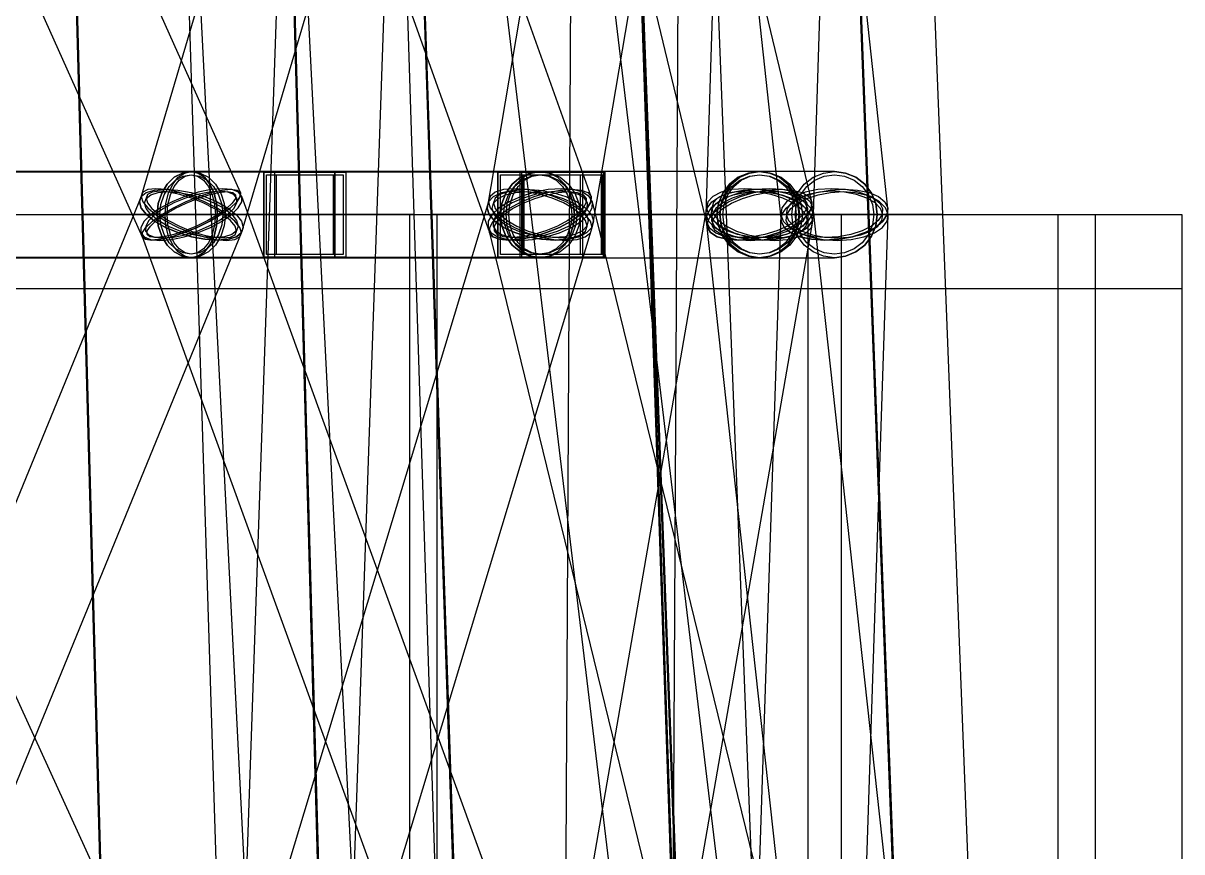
# Model space of a CAD drawing. Header units: millimetres. Extents: x -123812 to 252100, y -3000 to 639000.
# Drawn here: x 6533 to 12000, y 456993 to 460903 of the extents above; entities that cross this region are included whole.
import ezdxf

# ---------------------------------------------------------------- set-up
doc = ezdxf.new("R2010")
doc.units = ezdxf.units.MM
doc.layers.add('D-STR-DECK', color=7, linetype='Continuous', lineweight=25)
doc.layers.add('D-STR-STRC', color=7, linetype='Continuous', lineweight=25)

msp = doc.modelspace()

# ---------------------------------------------------------------- linework, layer by layer
at = {"layer": 'D-STR-DECK'}
for points in [[(2500, 459650), (2500, 460000), (8485.3, 460000), (8485.3, 459650)], [(2500, 459650), (2500, 460000), (8485.3, 460000), (8485.3, 459650)], [(3535.5, 459650), (3535.5, 460000), (10392.3, 460000), (10392.3, 459650)], [(3535.5, 459650), (3535.5, 460000), (10392.3, 460000), (10392.3, 459650)], [(4330.1, 459650), (4330.1, 460000), (11591.1, 460000), (11591.1, 459650)], [(4330.1, 459650), (4330.1, 460000), (11591.1, 460000), (11591.1, 459650)], [(4829.6, 459650), (4829.6, 460000), (12000, 460000), (12000, 459650)], [(4829.6, 459650), (4829.6, 460000), (12000, 460000), (12000, 459650)], [(5910, 455000), (5910, 460000), (8485.3, 460000), (8485.3, 455000)], [(5910, 455000), (5910, 460000), (8485.3, 460000), (8485.3, 455000)], [(8358, 455000), (8358, 460000), (10392.3, 460000), (10392.3, 455000)], [(8358, 455000), (8358, 460000), (10392.3, 460000), (10392.3, 455000)], [(10236.4, 455000), (10236.4, 460000), (11591.1, 460000), (11591.1, 455000)], [(10236.4, 455000), (10236.4, 460000), (11591.1, 460000), (11591.1, 455000)], [(11417.2, 455000), (11417.2, 460000), (12000, 460000), (12000, 455000)], [(11417.2, 455000), (11417.2, 460000), (12000, 460000), (12000, 455000)]]:
    msp.add_lwpolyline(points, close=True, dxfattribs=at)
at = {"layer": 'D-STR-STRC'}
for points in [[(7133.8, 474969.9), (10131.5, 449969.9), (10140.1, 449967), (10165.3, 449966.4), (10205.4, 449968.1), (10257.6, 449971.9), (10318.4, 449977.7), (10383.7, 449985), (10449, 449993.3), (10509.8, 450002.1), (10562, 450010.7), (10602.1, 450018.6), (10627.3, 450025.2), (10635.9, 450030.1), (7638.1, 475030.1)], [(6660.3, 474987.3), (7925.8, 449987.3), (7934.5, 449981.9), (7959.8, 449977.9), (8000.1, 449975.3), (8052.6, 449974.4), (8113.8, 449975.3), (8179.5, 449977.8), (8245.1, 449981.9), (8306.3, 449987.2), (8358.9, 449993.3), (8399.2, 449999.9), (8424.5, 450006.6), (8433.2, 450012.7), (7167.6, 475012.7)], [(8214, 475008.7), (7347.5, 450008.7), (7356.2, 450001.3), (7381.6, 449993.8), (7421.9, 449986.8), (7474.5, 449980.6), (7535.7, 449975.8), (7601.4, 449972.6), (7667.1, 449971.3), (7728.3, 449971.9), (7780.9, 449974.5), (7821.2, 449978.8), (7846.6, 449984.5), (7855.2, 449991.3), (8721.7, 474991.3)], [(9190.6, 475001.4), (9055.8, 450001.4), (9064.4, 449993.9), (9089.8, 449986.8), (9130.2, 449980.7), (9182.8, 449975.8), (9244, 449972.6), (9309.8, 449971.3), (9375.5, 449971.9), (9436.8, 449974.5), (9489.4, 449978.7), (9529.7, 449984.5), (9555.1, 449991.3), (9563.8, 449998.6), (9698.6, 474998.6)], [(4851.7, 464895.9), (7094.7, 459895.9), (7109.8, 459883.9), (7139.6, 459879.8), (7182.1, 459883.9), (7234.5, 459895.9), (7293.1, 459915), (7354, 459939.9), (7413.1, 459968.9), (7466.2, 460000), (7509.8, 460031.1), (7540.9, 460060.1), (7557.4, 460085), (7558.1, 460104.1), (5315, 465104.1)], [(6949.6, 464915), (8733.6, 459915), (8749.3, 459895.9), (8780.3, 459883.9), (8824.4, 459879.8), (8878.6, 459883.9), (8939.2, 459895.9), (9002.2, 459915), (9063.1, 459939.9), (9118, 459968.9), (9162.9, 460000), (9194.9, 460031.1), (9211.7, 460060.1), (9212.3, 460085), (7428.3, 465085)], [(8559.4, 465060.1), (7081.2, 460060.1), (7089.7, 460031.1), (7114.3, 460000), (7153.4, 459968.9), (7204.3, 459939.9), (7263.5, 459915), (7327, 459895.9), (7390.4, 459883.9), (7449.5, 459879.8), (7500.2, 459883.9), (7539.1, 459895.9), (7563.4, 459915), (7571.6, 459939.9), (9049.8, 464939.9)], [(8557.8, 464939.9), (9761.3, 459939.9), (9776.6, 459915), (9807.7, 459895.9), (9852.5, 459883.9), (9907.8, 459879.8), (9970, 459883.9), (10034.8, 459895.9), (10097.8, 459915), (10154.6, 459939.9), (10201.5, 459968.9), (10235.1, 460000), (10253.4, 460031.1), (10254.8, 460060.1), (9051.4, 465060.1)], [(9569.2, 465031.1), (8721.9, 460031.1), (8731.9, 460000), (8758.4, 459968.9), (8799.5, 459939.9), (8852.4, 459915), (8913.6, 459895.9), (8978.8, 459883.9), (9043.6, 459879.8), (9103.5, 459883.9), (9154.6, 459895.9), (9193.3, 459915), (9217, 459939.9), (9224.1, 459968.9), (10071.3, 464968.9)], [(9568.3, 464968.9), (10109.1, 459968.9), (10123.1, 459939.9), (10153.3, 459915), (10197.7, 459895.9), (10253.2, 459883.9), (10316.1, 459879.8), (10382, 459883.9), (10446.5, 459895.9), (10505.2, 459915), (10554.1, 459939.9), (10589.8, 459968.9), (10609.9, 460000), (10613.1, 460031.1), (10072.2, 465031.1)], [(9913.1, 465000), (9754.5, 460000), (9766.6, 459968.9), (9795.1, 459939.9), (9838.1, 459915), (9892.7, 459895.9), (9955.2, 459883.9), (10021.3, 459879.8), (10086.5, 459883.9), (10146.3, 459895.9), (10196.7, 459915), (10234.3, 459939.9), (10256.4, 459968.9), (10261.6, 460000), (10420.2, 465000)], [(5180.6, 459796.8), (7326.4, 459796.8), (7358.4, 459803.7), (7388.3, 459824), (7413.9, 459856.3), (7433.5, 459898.4), (7445.9, 459947.4), (7450.1, 460000), (7445.9, 460052.6), (7433.5, 460101.6), (7413.9, 460143.7), (7388.3, 460176), (7358.4, 460196.3), (7326.4, 460203.2), (5180.6, 460203.2)], [(5180.6, 459796.8), (7326.4, 459796.8), (7358.4, 459803.7), (7388.3, 459824), (7413.9, 459856.3), (7433.5, 459898.4), (7445.9, 459947.4), (7450.1, 460000), (7445.9, 460052.6), (7433.5, 460101.6), (7413.9, 460143.7), (7388.3, 460176), (7358.4, 460196.3), (7326.4, 460203.2), (5180.6, 460203.2)], [(4949.6, 459894.4), (7232.9, 454894.4), (7248.1, 454882.2), (7278, 454878), (7320.6, 454882.2), (7373, 454894.4), (7431.5, 454913.8), (7492.3, 454939), (7551.1, 454968.4), (7604, 455000), (7647.3, 455031.6), (7678.1, 455061), (7694.4, 455086.2), (7694.9, 455105.6), (5411.6, 460105.6)], [(5514.8, 454913.8), (7563.4, 459913.8), (7555.7, 459939), (7532.3, 459968.4), (7494.8, 460000), (7445.9, 460031.6), (7388.9, 460061), (7327.6, 460086.2), (7266.2, 460105.6), (7208.9, 460117.8), (7159.6, 460122), (7121.7, 460117.8), (7097.8, 460105.6), (7089.4, 460086.2), (5040.8, 455086.2)], [(9380.3, 455086.2), (7565.3, 460086.2), (7549.4, 460105.6), (7518.3, 460117.8), (7474.2, 460122), (7419.9, 460117.8), (7359.3, 460105.6), (7296.5, 460086.2), (7235.6, 460061), (7181, 460031.6), (7136.3, 460000), (7104.5, 459968.4), (7087.9, 459939), (7087.5, 459913.8), (8902.5, 454913.8)], [(7708.8, 454939), (9217.9, 459939), (9209.5, 459968.4), (9184.9, 460000), (9145.9, 460031.6), (9095.1, 460061), (9036, 460086.2), (8972.5, 460105.6), (8909.2, 460117.8), (8850.1, 460122), (8799.5, 460117.8), (8760.6, 460105.6), (8736.3, 460086.2), (8728, 460061), (7219, 455061)], [(10442.5, 455061), (9219.6, 460061), (9204.1, 460086.2), (9172.8, 460105.6), (9128, 460117.8), (9072.5, 460122), (9010.3, 460117.8), (8945.6, 460105.6), (8882.7, 460086.2), (8826, 460061), (8779.3, 460031.6), (8745.7, 460000), (8727.7, 459968.4), (8726.4, 459939), (9949.3, 454939)], [(9392.4, 454968.4), (10259, 459968.4), (10249, 460000), (10222.5, 460031.6), (10181.4, 460061), (10128.5, 460086.2), (10067.4, 460105.6), (10002.3, 460117.8), (9937.5, 460122), (9877.6, 460117.8), (9826.5, 460105.6), (9787.8, 460086.2), (9764.1, 460061), (9757.1, 460031.6), (8890.4, 455031.6)], [(10807.5, 455031.6), (10260, 460031.6), (10245.9, 460061), (10215.6, 460086.2), (10171.1, 460105.6), (10115.5, 460117.8), (10052.6, 460122), (9986.7, 460117.8), (9922.2, 460105.6), (9863.6, 460086.2), (9814.8, 460061), (9779.2, 460031.6), (9759.2, 460000), (9756.1, 459968.4), (10303.6, 454968.4)], [(10449.4, 455000), (10614.6, 460000), (10602.5, 460031.6), (10574, 460061), (10530.9, 460086.2), (10476.2, 460105.6), (10413.7, 460117.8), (10347.7, 460122), (10282.5, 460117.8), (10222.7, 460105.6), (10172.3, 460086.2), (10134.8, 460061), (10112.7, 460031.6), (10107.6, 460000), (9942.3, 455000)]]:
    msp.add_lwpolyline(points, dxfattribs=at)
for points in [[(6673.5, 465000), (6809.9, 460000), (7843, 460000), (7704.3, 465000)], [(6677.9, 465000), (6814.9, 460000), (7837.9, 460000), (7699.9, 465000)], [(7188, 465000), (7345.5, 460000), (8378.6, 460000), (8218.7, 465000)], [(8289.2, 465000), (8456.4, 460000), (9489.5, 460000), (9320, 465000)], [(8293.6, 465000), (8461.5, 460000), (9484.5, 460000), (9315.6, 465000)], [(9304.9, 465000), (9491.5, 460000), (10524.6, 460000), (10335.6, 465000)], [(9309.2, 465000), (9496.6, 460000), (10519.5, 460000), (10331.3, 465000)], [(9655.7, 465000), (9849.6, 460000), (10872.6, 460000), (10677.7, 465000)], [(7165.2, 460000), (7170.7, 459947.4), (7186.8, 459898.4), (7212.4, 459856.3), (7245.8, 459824), (7284.7, 459803.7), (7326.4, 459796.8), (8973, 459796.8), (9014.7, 459803.7), (9053.6, 459824), (9087, 459856.3), (9112.6, 459898.4), (9128.7, 459947.4), (9134.2, 460000), (9128.7, 460052.6), (9112.6, 460101.6), (9087, 460143.7), (9053.6, 460176), (9014.7, 460196.3), (8973, 460203.2), (7326.4, 460203.2), (7284.7, 460196.3), (7245.8, 460176), (7212.4, 460143.7), (7186.8, 460101.6), (7170.7, 460052.6)], [(7487.6, 460000), (7482.1, 459947.4), (7466, 459898.4), (7440.4, 459856.3), (7407, 459824), (7368.1, 459803.7), (7326.4, 459796.8), (7284.7, 459803.7), (7245.8, 459824), (7212.4, 459856.3), (7186.8, 459898.4), (7170.7, 459947.4), (7165.2, 460000), (7170.7, 460052.6), (7186.8, 460101.6), (7212.4, 460143.7), (7245.8, 460176), (7284.7, 460196.3), (7326.4, 460203.2), (7368.1, 460196.3), (7407, 460176), (7440.4, 460143.7), (7466, 460101.6), (7482.1, 460052.6)], [(7165.2, 460000), (7170.7, 459947.4), (7186.8, 459898.4), (7212.4, 459856.3), (7245.8, 459824), (7284.7, 459803.7), (7326.4, 459796.8), (8973, 459796.8), (9014.7, 459803.7), (9053.6, 459824), (9087, 459856.3), (9112.6, 459898.4), (9128.7, 459947.4), (9134.2, 460000), (9128.7, 460052.6), (9112.6, 460101.6), (9087, 460143.7), (9053.6, 460176), (9014.7, 460196.3), (8973, 460203.2), (7326.4, 460203.2), (7284.7, 460196.3), (7245.8, 460176), (7212.4, 460143.7), (7186.8, 460101.6), (7170.7, 460052.6)], [(7487.6, 460000), (7482.1, 459947.4), (7466, 459898.4), (7440.4, 459856.3), (7407, 459824), (7368.1, 459803.7), (7326.4, 459796.8), (7284.7, 459803.7), (7245.8, 459824), (7212.4, 459856.3), (7186.8, 459898.4), (7170.7, 459947.4), (7165.2, 460000), (7170.7, 460052.6), (7186.8, 460101.6), (7212.4, 460143.7), (7245.8, 460176), (7284.7, 460196.3), (7326.4, 460203.2), (7368.1, 460196.3), (7407, 460176), (7440.4, 460143.7), (7466, 460101.6), (7482.1, 460052.6)], [(7450.1, 460000), (7445.9, 459947.4), (7433.5, 459898.4), (7413.9, 459856.3), (7388.3, 459824), (7358.4, 459803.7), (7326.4, 459796.8), (7294.4, 459803.7), (7264.6, 459824), (7238.9, 459856.3), (7219.3, 459898.4), (7206.9, 459947.4), (7202.7, 460000), (7206.9, 460052.6), (7219.3, 460101.6), (7238.9, 460143.7), (7264.6, 460176), (7294.4, 460196.3), (7326.4, 460203.2), (7358.4, 460196.3), (7388.3, 460176), (7413.9, 460143.7), (7433.5, 460101.6), (7445.9, 460052.6)], [(7450.1, 460000), (7445.9, 459947.4), (7433.5, 459898.4), (7413.9, 459856.3), (7388.3, 459824), (7358.4, 459803.7), (7326.4, 459796.8), (7294.4, 459803.7), (7264.6, 459824), (7238.9, 459856.3), (7219.3, 459898.4), (7206.9, 459947.4), (7202.7, 460000), (7206.9, 460052.6), (7219.3, 460101.6), (7238.9, 460143.7), (7264.6, 460176), (7294.4, 460196.3), (7326.4, 460203.2), (7358.4, 460196.3), (7388.3, 460176), (7413.9, 460143.7), (7433.5, 460101.6), (7445.9, 460052.6)], [(8785.3, 460000), (8791.6, 459947.4), (8810.4, 459898.4), (8840.2, 459856.3), (8879.1, 459824), (8924.4, 459803.7), (8973, 459796.8), (10008.1, 459796.8), (10056.7, 459803.7), (10101.9, 459824), (10140.8, 459856.3), (10170.6, 459898.4), (10189.4, 459947.4), (10195.8, 460000), (10189.4, 460052.6), (10170.6, 460101.6), (10140.8, 460143.7), (10101.9, 460176), (10056.7, 460196.3), (10008.1, 460203.2), (8973, 460203.2), (8924.4, 460196.3), (8879.1, 460176), (8840.2, 460143.7), (8810.4, 460101.6), (8791.6, 460052.6)], [(9160.7, 460000), (9154.3, 459947.4), (9135.6, 459898.4), (9105.7, 459856.3), (9066.9, 459824), (9021.6, 459803.7), (8973, 459796.8), (8924.4, 459803.7), (8879.1, 459824), (8840.2, 459856.3), (8810.4, 459898.4), (8791.6, 459947.4), (8785.3, 460000), (8791.6, 460052.6), (8810.4, 460101.6), (8840.2, 460143.7), (8879.1, 460176), (8924.4, 460196.3), (8973, 460203.2), (9021.6, 460196.3), (9066.9, 460176), (9105.7, 460143.7), (9135.6, 460101.6), (9154.3, 460052.6)], [(8785.3, 460000), (8791.6, 459947.4), (8810.4, 459898.4), (8840.2, 459856.3), (8879.1, 459824), (8924.4, 459803.7), (8973, 459796.8), (10008.1, 459796.8), (10056.7, 459803.7), (10101.9, 459824), (10140.8, 459856.3), (10170.6, 459898.4), (10189.4, 459947.4), (10195.8, 460000), (10189.4, 460052.6), (10170.6, 460101.6), (10140.8, 460143.7), (10101.9, 460176), (10056.7, 460196.3), (10008.1, 460203.2), (8973, 460203.2), (8924.4, 460196.3), (8879.1, 460176), (8840.2, 460143.7), (8810.4, 460101.6), (8791.6, 460052.6)], [(9160.7, 460000), (9154.3, 459947.4), (9135.6, 459898.4), (9105.7, 459856.3), (9066.9, 459824), (9021.6, 459803.7), (8973, 459796.8), (8924.4, 459803.7), (8879.1, 459824), (8840.2, 459856.3), (8810.4, 459898.4), (8791.6, 459947.4), (8785.3, 460000), (8791.6, 460052.6), (8810.4, 460101.6), (8840.2, 460143.7), (8879.1, 460176), (8924.4, 460196.3), (8973, 460203.2), (9021.6, 460196.3), (9066.9, 460176), (9105.7, 460143.7), (9135.6, 460101.6), (9154.3, 460052.6)], [(9134.2, 460000), (9128.7, 459947.4), (9112.6, 459898.4), (9087, 459856.3), (9053.6, 459824), (9014.7, 459803.7), (8973, 459796.8), (8931.3, 459803.7), (8892.4, 459824), (8859, 459856.3), (8833.4, 459898.4), (8817.3, 459947.4), (8811.8, 460000), (8817.3, 460052.6), (8833.4, 460101.6), (8859, 460143.7), (8892.4, 460176), (8931.3, 460196.3), (8973, 460203.2), (9014.7, 460196.3), (9053.6, 460176), (9087, 460143.7), (9112.6, 460101.6), (9128.7, 460052.6)], [(9134.2, 460000), (9128.7, 459947.4), (9112.6, 459898.4), (9087, 459856.3), (9053.6, 459824), (9014.7, 459803.7), (8973, 459796.8), (8931.3, 459803.7), (8892.4, 459824), (8859, 459856.3), (8833.4, 459898.4), (8817.3, 459947.4), (8811.8, 460000), (8817.3, 460052.6), (8833.4, 460101.6), (8859, 460143.7), (8892.4, 460176), (8931.3, 460196.3), (8973, 460203.2), (9014.7, 460196.3), (9053.6, 460176), (9087, 460143.7), (9112.6, 460101.6), (9128.7, 460052.6)], [(9806.6, 460000), (9813.5, 459947.4), (9833.6, 459898.4), (9865.6, 459856.3), (9907.3, 459824), (9955.9, 459803.7), (10008.1, 459796.8), (10361.1, 459796.8), (10413.3, 459803.7), (10461.8, 459824), (10503.6, 459856.3), (10535.6, 459898.4), (10555.7, 459947.4), (10562.6, 460000), (10555.7, 460052.6), (10535.6, 460101.6), (10503.6, 460143.7), (10461.8, 460176), (10413.3, 460196.3), (10361.1, 460203.2), (10008.1, 460203.2), (9955.9, 460196.3), (9907.3, 460176), (9865.6, 460143.7), (9833.6, 460101.6), (9813.5, 460052.6)], [(10209.5, 460000), (10202.7, 459947.4), (10182.5, 459898.4), (10150.5, 459856.3), (10108.8, 459824), (10060.2, 459803.7), (10008.1, 459796.8), (9955.9, 459803.7), (9907.3, 459824), (9865.6, 459856.3), (9833.6, 459898.4), (9813.5, 459947.4), (9806.6, 460000), (9813.5, 460052.6), (9833.6, 460101.6), (9865.6, 460143.7), (9907.3, 460176), (9955.9, 460196.3), (10008.1, 460203.2), (10060.2, 460196.3), (10108.8, 460176), (10150.5, 460143.7), (10182.5, 460101.6), (10202.7, 460052.6)], [(9806.6, 460000), (9813.5, 459947.4), (9833.6, 459898.4), (9865.6, 459856.3), (9907.3, 459824), (9955.9, 459803.7), (10008.1, 459796.8), (10361.1, 459796.8), (10413.3, 459803.7), (10461.8, 459824), (10503.6, 459856.3), (10535.6, 459898.4), (10555.7, 459947.4), (10562.6, 460000), (10555.7, 460052.6), (10535.6, 460101.6), (10503.6, 460143.7), (10461.8, 460176), (10413.3, 460196.3), (10361.1, 460203.2), (10008.1, 460203.2), (9955.9, 460196.3), (9907.3, 460176), (9865.6, 460143.7), (9833.6, 460101.6), (9813.5, 460052.6)], [(10209.5, 460000), (10202.7, 459947.4), (10182.5, 459898.4), (10150.5, 459856.3), (10108.8, 459824), (10060.2, 459803.7), (10008.1, 459796.8), (9955.9, 459803.7), (9907.3, 459824), (9865.6, 459856.3), (9833.6, 459898.4), (9813.5, 459947.4), (9806.6, 460000), (9813.5, 460052.6), (9833.6, 460101.6), (9865.6, 460143.7), (9907.3, 460176), (9955.9, 460196.3), (10008.1, 460203.2), (10060.2, 460196.3), (10108.8, 460176), (10150.5, 460143.7), (10182.5, 460101.6), (10202.7, 460052.6)], [(10195.8, 460000), (10189.4, 459947.4), (10170.6, 459898.4), (10140.8, 459856.3), (10101.9, 459824), (10056.7, 459803.7), (10008.1, 459796.8), (9959.5, 459803.7), (9914.2, 459824), (9875.3, 459856.3), (9845.5, 459898.4), (9826.7, 459947.4), (9820.3, 460000), (9826.7, 460052.6), (9845.5, 460101.6), (9875.3, 460143.7), (9914.2, 460176), (9959.5, 460196.3), (10008.1, 460203.2), (10056.7, 460196.3), (10101.9, 460176), (10140.8, 460143.7), (10170.6, 460101.6), (10189.4, 460052.6)], [(10195.8, 460000), (10189.4, 459947.4), (10170.6, 459898.4), (10140.8, 459856.3), (10101.9, 459824), (10056.7, 459803.7), (10008.1, 459796.8), (9959.5, 459803.7), (9914.2, 459824), (9875.3, 459856.3), (9845.5, 459898.4), (9826.7, 459947.4), (9820.3, 460000), (9826.7, 460052.6), (9845.5, 460101.6), (9875.3, 460143.7), (9914.2, 460176), (9959.5, 460196.3), (10008.1, 460203.2), (10056.7, 460196.3), (10101.9, 460176), (10140.8, 460143.7), (10170.6, 460101.6), (10189.4, 460052.6)], [(10562.6, 460000), (10555.7, 459947.4), (10535.6, 459898.4), (10503.6, 459856.3), (10461.8, 459824), (10413.3, 459803.7), (10361.1, 459796.8), (10309, 459803.7), (10260.4, 459824), (10218.7, 459856.3), (10186.6, 459898.4), (10166.5, 459947.4), (10159.6, 460000), (10166.5, 460052.6), (10186.6, 460101.6), (10218.7, 460143.7), (10260.4, 460176), (10309, 460196.3), (10361.1, 460203.2), (10413.3, 460196.3), (10461.8, 460176), (10503.6, 460143.7), (10535.6, 460101.6), (10555.7, 460052.6)], [(10562.6, 460000), (10555.7, 459947.4), (10535.6, 459898.4), (10503.6, 459856.3), (10461.8, 459824), (10413.3, 459803.7), (10361.1, 459796.8), (10309, 459803.7), (10260.4, 459824), (10218.7, 459856.3), (10186.6, 459898.4), (10166.5, 459947.4), (10159.6, 460000), (10166.5, 460052.6), (10186.6, 460101.6), (10218.7, 460143.7), (10260.4, 460176), (10309, 460196.3), (10361.1, 460203.2), (10413.3, 460196.3), (10461.8, 460176), (10503.6, 460143.7), (10535.6, 460101.6), (10555.7, 460052.6)], [(4397.7, 459800), (8003.5, 459800), (8003.5, 460200), (4397.7, 460200)], [(4397.7, 459800), (8003.5, 459800), (8003.5, 460200), (4397.7, 460200)], [(7474.9, 460000), (7469.9, 459951.5), (7455, 459906.4), (7431.4, 459867.6), (7400.7, 459837.9), (7364.9, 459819.2), (7326.4, 459812.8), (7288, 459819.2), (7252.2, 459837.9), (7221.4, 459867.6), (7197.8, 459906.4), (7183, 459951.5), (7177.9, 460000), (7183, 460048.5), (7197.8, 460093.6), (7221.4, 460132.4), (7252.2, 460162.1), (7288, 460180.8), (7326.4, 460187.2), (7364.9, 460180.8), (7400.7, 460162.1), (7431.4, 460132.4), (7455, 460093.6), (7469.9, 460048.5)], [(7474.9, 460000), (7469.9, 459951.5), (7455, 459906.4), (7431.4, 459867.6), (7400.7, 459837.9), (7364.9, 459819.2), (7326.4, 459812.8), (7288, 459819.2), (7252.2, 459837.9), (7221.4, 459867.6), (7197.8, 459906.4), (7183, 459951.5), (7177.9, 460000), (7183, 460048.5), (7197.8, 460093.6), (7221.4, 460132.4), (7252.2, 460162.1), (7288, 460180.8), (7326.4, 460187.2), (7364.9, 460180.8), (7400.7, 460162.1), (7431.4, 460132.4), (7455, 460093.6), (7469.9, 460048.5)], [(7440.4, 460000), (7436.5, 459951.5), (7425.1, 459906.4), (7407, 459867.6), (7383.4, 459837.9), (7355.9, 459819.2), (7326.4, 459812.8), (7296.9, 459819.2), (7269.4, 459837.9), (7245.8, 459867.6), (7227.7, 459906.4), (7216.3, 459951.5), (7212.5, 460000), (7216.3, 460048.5), (7227.7, 460093.6), (7245.8, 460132.4), (7269.4, 460162.1), (7296.9, 460180.8), (7326.4, 460187.2), (7355.9, 460180.8), (7383.4, 460162.1), (7407, 460132.4), (7425.1, 460093.6), (7436.5, 460048.5)], [(7440.4, 460000), (7436.5, 459951.5), (7425.1, 459906.4), (7407, 459867.6), (7383.4, 459837.9), (7355.9, 459819.2), (7326.4, 459812.8), (7296.9, 459819.2), (7269.4, 459837.9), (7245.8, 459867.6), (7227.7, 459906.4), (7216.3, 459951.5), (7212.5, 460000), (7216.3, 460048.5), (7227.7, 460093.6), (7245.8, 460132.4), (7269.4, 460162.1), (7296.9, 460180.8), (7326.4, 460187.2), (7355.9, 460180.8), (7383.4, 460162.1), (7407, 460132.4), (7425.1, 460093.6), (7436.5, 460048.5)], [(7668.9, 459800), (9271.5, 459800), (9271.5, 460200), (7668.9, 460200)], [(7668.9, 460200), (8055.3, 460200), (8055.3, 459800), (7668.9, 459800)], [(7668.9, 459800), (9271.5, 459800), (9271.5, 460200), (7668.9, 460200)], [(7668.9, 460200), (8055.3, 460200), (8055.3, 459800), (7668.9, 459800)], [(7680.5, 460188), (8043.7, 460188), (8043.7, 459812), (7680.5, 459812)], [(7680.5, 460188), (8043.7, 460188), (8043.7, 459812), (7680.5, 459812)], [(7720.6, 460200), (8003.5, 460200), (8003.5, 459800), (7720.6, 459800)], [(7720.6, 460200), (8003.5, 460200), (8003.5, 459800), (7720.6, 459800)], [(7729.1, 460188), (7995, 460188), (7995, 459812), (7729.1, 459812)], [(7729.1, 460188), (7995, 460188), (7995, 459812), (7729.1, 459812)], [(8773, 459800), (9278.3, 459800), (9278.3, 460200), (8773, 460200)], [(8773, 460200), (9172.9, 460200), (9172.9, 459800), (8773, 459800)], [(8785, 460188), (9160.9, 460188), (9160.9, 459812), (8785, 459812)], [(9145.9, 460000), (9140, 459951.5), (9122.8, 459906.4), (9095.3, 459867.6), (9059.5, 459837.9), (9017.7, 459819.2), (8973, 459812.8), (8928.2, 459819.2), (8886.5, 459837.9), (8850.7, 459867.6), (8823.2, 459906.4), (8805.9, 459951.5), (8800, 460000), (8805.9, 460048.5), (8823.2, 460093.6), (8850.7, 460132.4), (8886.5, 460162.1), (8928.2, 460180.8), (8973, 460187.2), (9017.7, 460180.8), (9059.5, 460162.1), (9095.3, 460132.4), (9122.8, 460093.6), (9140, 460048.5)], [(9145.9, 460000), (9140, 459951.5), (9122.8, 459906.4), (9095.3, 459867.6), (9059.5, 459837.9), (9017.7, 459819.2), (8973, 459812.8), (8928.2, 459819.2), (8886.5, 459837.9), (8850.7, 459867.6), (8823.2, 459906.4), (8805.9, 459951.5), (8800, 460000), (8805.9, 460048.5), (8823.2, 460093.6), (8850.7, 460132.4), (8886.5, 460162.1), (8928.2, 460180.8), (8973, 460187.2), (9017.7, 460180.8), (9059.5, 460162.1), (9095.3, 460132.4), (9122.8, 460093.6), (9140, 460048.5)], [(9121.5, 460000), (9116.4, 459951.5), (9101.6, 459906.4), (9078, 459867.6), (9047.2, 459837.9), (9011.4, 459819.2), (8973, 459812.8), (8934.5, 459819.2), (8898.7, 459837.9), (8868, 459867.6), (8844.4, 459906.4), (8829.5, 459951.5), (8824.5, 460000), (8829.5, 460048.5), (8844.4, 460093.6), (8868, 460132.4), (8898.7, 460162.1), (8934.5, 460180.8), (8973, 460187.2), (9011.4, 460180.8), (9047.2, 460162.1), (9078, 460132.4), (9101.6, 460093.6), (9116.4, 460048.5)], [(9121.5, 460000), (9116.4, 459951.5), (9101.6, 459906.4), (9078, 459867.6), (9047.2, 459837.9), (9011.4, 459819.2), (8973, 459812.8), (8934.5, 459819.2), (8898.7, 459837.9), (8868, 459867.6), (8844.4, 459906.4), (8829.5, 459951.5), (8824.5, 460000), (8829.5, 460048.5), (8844.4, 460093.6), (8868, 460132.4), (8898.7, 460162.1), (8934.5, 460180.8), (8973, 460187.2), (9011.4, 460180.8), (9047.2, 460162.1), (9078, 460132.4), (9101.6, 460093.6), (9116.4, 460048.5)], [(8878.4, 460200), (9278.3, 460200), (9278.3, 459800), (8878.4, 459800)], [(8885.2, 460200), (9271.5, 460200), (9271.5, 459800), (8885.2, 459800)], [(8885.2, 460200), (9271.5, 460200), (9271.5, 459800), (8885.2, 459800)], [(8890.4, 460188), (9266.3, 460188), (9266.3, 459812), (8890.4, 459812)], [(8896.7, 460188), (9259.9, 460188), (9259.9, 459812), (8896.7, 459812)], [(8896.7, 460188), (9259.9, 460188), (9259.9, 459812), (8896.7, 459812)], [(10193.7, 460000), (10187.3, 459951.5), (10168.8, 459906.4), (10139.3, 459867.6), (10100.9, 459837.9), (10056.1, 459819.2), (10008.1, 459812.8), (9960, 459819.2), (9915.3, 459837.9), (9876.8, 459867.6), (9847.3, 459906.4), (9828.8, 459951.5), (9822.5, 460000), (9828.8, 460048.5), (9847.3, 460093.6), (9876.8, 460132.4), (9915.3, 460162.1), (9960, 460180.8), (10008.1, 460187.2), (10056.1, 460180.8), (10100.9, 460162.1), (10139.3, 460132.4), (10168.8, 460093.6), (10187.3, 460048.5)], [(10193.7, 460000), (10187.3, 459951.5), (10168.8, 459906.4), (10139.3, 459867.6), (10100.9, 459837.9), (10056.1, 459819.2), (10008.1, 459812.8), (9960, 459819.2), (9915.3, 459837.9), (9876.8, 459867.6), (9847.3, 459906.4), (9828.8, 459951.5), (9822.5, 460000), (9828.8, 460048.5), (9847.3, 460093.6), (9876.8, 460132.4), (9915.3, 460162.1), (9960, 460180.8), (10008.1, 460187.2), (10056.1, 460180.8), (10100.9, 460162.1), (10139.3, 460132.4), (10168.8, 460093.6), (10187.3, 460048.5)], [(10181, 460000), (10175.1, 459951.5), (10157.8, 459906.4), (10130.4, 459867.6), (10094.5, 459837.9), (10052.8, 459819.2), (10008.1, 459812.8), (9963.3, 459819.2), (9921.6, 459837.9), (9885.8, 459867.6), (9858.3, 459906.4), (9841, 459951.5), (9835.1, 460000), (9841, 460048.5), (9858.3, 460093.6), (9885.8, 460132.4), (9921.6, 460162.1), (9963.3, 460180.8), (10008.1, 460187.2), (10052.8, 460180.8), (10094.5, 460162.1), (10130.4, 460132.4), (10157.8, 460093.6), (10175.1, 460048.5)], [(10181, 460000), (10175.1, 459951.5), (10157.8, 459906.4), (10130.4, 459867.6), (10094.5, 459837.9), (10052.8, 459819.2), (10008.1, 459812.8), (9963.3, 459819.2), (9921.6, 459837.9), (9885.8, 459867.6), (9858.3, 459906.4), (9841, 459951.5), (9835.1, 460000), (9841, 460048.5), (9858.3, 460093.6), (9885.8, 460132.4), (9921.6, 460162.1), (9963.3, 460180.8), (10008.1, 460187.2), (10052.8, 460180.8), (10094.5, 460162.1), (10130.4, 460132.4), (10157.8, 460093.6), (10175.1, 460048.5)], [(10546.7, 460000), (10540.4, 459951.5), (10521.8, 459906.4), (10492.3, 459867.6), (10453.9, 459837.9), (10409.1, 459819.2), (10361.1, 459812.8), (10313.1, 459819.2), (10268.3, 459837.9), (10229.9, 459867.6), (10200.4, 459906.4), (10181.8, 459951.5), (10175.5, 460000), (10181.8, 460048.5), (10200.4, 460093.6), (10229.9, 460132.4), (10268.3, 460162.1), (10313.1, 460180.8), (10361.1, 460187.2), (10409.1, 460180.8), (10453.9, 460162.1), (10492.3, 460132.4), (10521.8, 460093.6), (10540.4, 460048.5)], [(10546.7, 460000), (10540.4, 459951.5), (10521.8, 459906.4), (10492.3, 459867.6), (10453.9, 459837.9), (10409.1, 459819.2), (10361.1, 459812.8), (10313.1, 459819.2), (10268.3, 459837.9), (10229.9, 459867.6), (10200.4, 459906.4), (10181.8, 459951.5), (10175.5, 460000), (10181.8, 460048.5), (10200.4, 460093.6), (10229.9, 460132.4), (10268.3, 460162.1), (10313.1, 460180.8), (10361.1, 460187.2), (10409.1, 460180.8), (10453.9, 460162.1), (10492.3, 460132.4), (10521.8, 460093.6), (10540.4, 460048.5)], [(7538.5, 460000), (7563.1, 459968.9), (7571.6, 459939.9), (7563.4, 459915), (7539.1, 459895.9), (7500.2, 459883.9), (7449.5, 459879.8), (7390.4, 459883.9), (7327, 459895.9), (7263.5, 459915), (7204.3, 459939.9), (7153.4, 459968.9), (7114.3, 460000), (7089.7, 460031.1), (7081.2, 460060.1), (7089.4, 460085), (7113.7, 460104.1), (7152.6, 460116.1), (7203.3, 460120.2), (7262.4, 460116.1), (7325.8, 460104.1), (7389.3, 460085), (7448.5, 460060.1), (7499.4, 460031.1)], [(7136.3, 460000), (7104.5, 459968.4), (7087.9, 459939), (7087.5, 459913.8), (7103.4, 459894.4), (7134.5, 459882.2), (7178.7, 459878), (7232.9, 459882.2), (7293.5, 459894.4), (7356.4, 459913.8), (7417.2, 459939), (7471.8, 459968.4), (7516.5, 460000), (7548.3, 460031.6), (7564.9, 460061), (7565.3, 460086.2), (7549.4, 460105.6), (7518.3, 460117.8), (7474.2, 460122), (7419.9, 460117.8), (7359.3, 460105.6), (7296.5, 460086.2), (7235.6, 460061), (7181, 460031.6)], [(7158, 460000), (7206.9, 459968.4), (7263.9, 459939), (7325.2, 459913.8), (7386.6, 459894.4), (7443.9, 459882.2), (7493.2, 459878), (7531.1, 459882.2), (7555.1, 459894.4), (7563.4, 459913.8), (7555.7, 459939), (7532.3, 459968.4), (7494.8, 460000), (7445.9, 460031.6), (7388.9, 460061), (7327.6, 460086.2), (7266.2, 460105.6), (7208.9, 460117.8), (7159.6, 460122), (7121.7, 460117.8), (7097.8, 460105.6), (7089.4, 460086.2), (7097.2, 460061), (7120.6, 460031.6)], [(7466.2, 460000), (7413.1, 459968.9), (7354, 459939.9), (7293.1, 459915), (7234.5, 459895.9), (7182.1, 459883.9), (7139.6, 459879.8), (7109.8, 459883.9), (7094.7, 459895.9), (7095.5, 459915), (7112, 459939.9), (7143.1, 459968.9), (7186.6, 460000), (7239.8, 460031.1), (7298.8, 460060.1), (7359.7, 460085), (7418.3, 460104.1), (7470.7, 460116.1), (7513.2, 460120.2), (7543.1, 460116.1), (7558.1, 460104.1), (7557.4, 460085), (7540.9, 460060.1), (7509.8, 460031.1)], [(7517.6, 460000), (7539.8, 459971.9), (7547.5, 459945.8), (7540.1, 459923.4), (7518.1, 459906.1), (7483.1, 459895.3), (7437.4, 459891.6), (7384.1, 459895.3), (7326.9, 459906.1), (7269.7, 459923.4), (7216.3, 459945.8), (7170.4, 459971.9), (7135.2, 460000), (7113, 460028.1), (7105.3, 460054.2), (7112.7, 460076.6), (7134.7, 460093.9), (7169.7, 460104.7), (7215.4, 460108.4), (7268.7, 460104.7), (7325.9, 460093.9), (7383.1, 460076.6), (7436.5, 460054.2), (7482.4, 460028.1)], [(7155, 460000), (7126.4, 459971.5), (7111.4, 459945), (7111, 459922.2), (7125.3, 459904.8), (7153.4, 459893.8), (7193.2, 459890), (7242.1, 459893.8), (7296.8, 459904.8), (7353.4, 459922.2), (7408.3, 459945), (7457.5, 459971.5), (7497.8, 460000), (7526.5, 460028.5), (7541.5, 460055), (7541.8, 460077.8), (7527.5, 460095.2), (7499.4, 460106.2), (7459.6, 460110), (7410.7, 460106.2), (7356.1, 460095.2), (7299.4, 460077.8), (7244.6, 460055), (7195.3, 460028.5)], [(7174.6, 460000), (7218.6, 459971.5), (7270.1, 459945), (7325.4, 459922.2), (7380.7, 459904.8), (7432.3, 459893.8), (7476.8, 459890), (7510.9, 459893.8), (7532.6, 459904.8), (7540.1, 459922.2), (7533.1, 459945), (7512, 459971.5), (7478.3, 460000), (7434.2, 460028.5), (7382.7, 460055), (7327.5, 460077.8), (7272.1, 460095.2), (7220.5, 460106.2), (7176.1, 460110), (7141.9, 460106.2), (7120.3, 460095.2), (7112.7, 460077.8), (7119.7, 460055), (7140.8, 460028.5)], [(7452.4, 460000), (7404.5, 459971.9), (7351.3, 459945.8), (7296.4, 459923.4), (7243.5, 459906.1), (7196.3, 459895.3), (7158, 459891.6), (7131.1, 459895.3), (7117.5, 459906.1), (7118.2, 459923.4), (7133.1, 459945.8), (7161.1, 459971.9), (7200.4, 460000), (7248.3, 460028.1), (7301.5, 460054.2), (7356.4, 460076.6), (7409.3, 460093.9), (7456.5, 460104.7), (7494.9, 460108.4), (7521.7, 460104.7), (7535.3, 460093.9), (7534.6, 460076.6), (7519.8, 460054.2), (7491.7, 460028.1)], [(9214, 460000), (9224.1, 459968.9), (9217, 459939.9), (9193.3, 459915), (9154.6, 459895.9), (9103.5, 459883.9), (9043.6, 459879.8), (8978.8, 459883.9), (8913.6, 459895.9), (8852.4, 459915), (8799.5, 459939.9), (8758.4, 459968.9), (8731.9, 460000), (8721.9, 460031.1), (8729, 460060.1), (8752.6, 460085), (8791.4, 460104.1), (8842.4, 460116.1), (8902.4, 460120.2), (8967.2, 460116.1), (9032.4, 460104.1), (9093.5, 460085), (9146.4, 460060.1), (9187.5, 460031.1)], [(8745.7, 460000), (8727.7, 459968.4), (8726.4, 459939), (8741.9, 459913.8), (8773.2, 459894.4), (8818, 459882.2), (8873.4, 459878), (8935.6, 459882.2), (9000.4, 459894.4), (9063.3, 459913.8), (9120, 459939), (9166.7, 459968.4), (9200.2, 460000), (9218.2, 460031.6), (9219.6, 460061), (9204.1, 460086.2), (9172.8, 460105.6), (9128, 460117.8), (9072.5, 460122), (9010.3, 460117.8), (8945.6, 460105.6), (8882.7, 460086.2), (8826, 460061), (8779.3, 460031.6)], [(8761.1, 460000), (8800.1, 459968.4), (8850.9, 459939), (8910, 459913.8), (8973.4, 459894.4), (9036.8, 459882.2), (9095.8, 459878), (9146.5, 459882.2), (9185.3, 459894.4), (9209.7, 459913.8), (9217.9, 459939), (9209.5, 459968.4), (9184.9, 460000), (9145.9, 460031.6), (9095.1, 460061), (9036, 460086.2), (8972.5, 460105.6), (8909.2, 460117.8), (8850.1, 460122), (8799.5, 460117.8), (8760.6, 460105.6), (8736.3, 460086.2), (8728, 460061), (8736.5, 460031.6)], [(9162.9, 460000), (9118, 459968.9), (9063.1, 459939.9), (9002.2, 459915), (8939.2, 459895.9), (8878.6, 459883.9), (8824.4, 459879.8), (8780.3, 459883.9), (8749.3, 459895.9), (8733.6, 459915), (8734.2, 459939.9), (8751.1, 459968.9), (8783.1, 460000), (8828, 460031.1), (8882.8, 460060.1), (8943.8, 460085), (9006.7, 460104.1), (9067.4, 460116.1), (9121.6, 460120.2), (9165.7, 460116.1), (9196.6, 460104.1), (9212.3, 460085), (9211.7, 460060.1), (9194.9, 460031.1)], [(9190.3, 460000), (9199.4, 459971.9), (9193, 459945.8), (9171.6, 459923.4), (9136.7, 459906.1), (9090.7, 459895.3), (9036.6, 459891.6), (8978.2, 459895.3), (8919.4, 459906.1), (8864.3, 459923.4), (8816.6, 459945.8), (8779.5, 459971.9), (8755.7, 460000), (8746.6, 460028.1), (8753, 460054.2), (8774.3, 460076.6), (8809.2, 460093.9), (8855.3, 460104.7), (8909.4, 460108.4), (8967.8, 460104.7), (9026.5, 460093.9), (9081.7, 460076.6), (9129.4, 460054.2), (9166.4, 460028.1)], [(8768.1, 460000), (8751.9, 459971.5), (8750.7, 459945), (8764.7, 459922.2), (8792.8, 459904.8), (8833.3, 459893.8), (8883.2, 459890), (8939.3, 459893.8), (8997.7, 459904.8), (9054.4, 459922.2), (9105.5, 459945), (9147.6, 459971.5), (9177.9, 460000), (9194.1, 460028.5), (9195.3, 460055), (9181.3, 460077.8), (9153.1, 460095.2), (9112.7, 460106.2), (9062.7, 460110), (9006.7, 460106.2), (8948.3, 460095.2), (8891.6, 460077.8), (8840.4, 460055), (8798.3, 460028.5)], [(8781.9, 460000), (8817.1, 459971.5), (8862.9, 459945), (8916.2, 459922.2), (8973.4, 459904.8), (9030.5, 459893.8), (9083.7, 459890), (9129.4, 459893.8), (9164.4, 459904.8), (9186.4, 459922.2), (9193.8, 459945), (9186.2, 459971.5), (9164, 460000), (9128.9, 460028.5), (9083.1, 460055), (9029.8, 460077.8), (8972.6, 460095.2), (8915.4, 460106.2), (8862.2, 460110), (8816.6, 460106.2), (8781.5, 460095.2), (8759.6, 460077.8), (8752.2, 460055), (8759.8, 460028.5)], [(9144.2, 460000), (9103.7, 459971.9), (9054.3, 459945.8), (8999.3, 459923.4), (8942.6, 459906.1), (8887.9, 459895.3), (8839, 459891.6), (8799.3, 459895.3), (8771.4, 459906.1), (8757.2, 459923.4), (8757.7, 459945.8), (8772.9, 459971.9), (8801.8, 460000), (8842.3, 460028.1), (8891.7, 460054.2), (8946.7, 460076.6), (9003.4, 460093.9), (9058.1, 460104.7), (9107, 460108.4), (9146.7, 460104.7), (9174.6, 460093.9), (9188.8, 460076.6), (9188.2, 460054.2), (9173, 460028.1)], [(10261.6, 460000), (10256.4, 459968.9), (10234.3, 459939.9), (10196.7, 459915), (10146.3, 459895.9), (10086.5, 459883.9), (10021.3, 459879.8), (9955.2, 459883.9), (9892.7, 459895.9), (9838.1, 459915), (9795.1, 459939.9), (9766.6, 459968.9), (9754.5, 460000), (9759.7, 460031.1), (9781.9, 460060.1), (9819.4, 460085), (9869.8, 460104.1), (9929.7, 460116.1), (9994.9, 460120.2), (10060.9, 460116.1), (10123.4, 460104.1), (10178, 460085), (10221, 460060.1), (10249.6, 460031.1)], [(9759.2, 460000), (9756.1, 459968.4), (9770.3, 459939), (9800.6, 459913.8), (9845, 459894.4), (9900.6, 459882.2), (9963.5, 459878), (10029.4, 459882.2), (10093.9, 459894.4), (10152.5, 459913.8), (10201.3, 459939), (10236.9, 459968.4), (10256.9, 460000), (10260, 460031.6), (10245.9, 460061), (10215.6, 460086.2), (10171.1, 460105.6), (10115.5, 460117.8), (10052.6, 460122), (9986.7, 460117.8), (9922.2, 460105.6), (9863.6, 460086.2), (9814.8, 460061), (9779.2, 460031.6)], [(9767.1, 460000), (9793.6, 459968.4), (9834.7, 459939), (9887.6, 459913.8), (9948.7, 459894.4), (10013.9, 459882.2), (10078.6, 459878), (10138.6, 459882.2), (10189.6, 459894.4), (10228.3, 459913.8), (10252, 459939), (10259, 459968.4), (10249, 460000), (10222.5, 460031.6), (10181.4, 460061), (10128.5, 460086.2), (10067.4, 460105.6), (10002.3, 460117.8), (9937.5, 460122), (9877.6, 460117.8), (9826.5, 460105.6), (9787.8, 460086.2), (9764.1, 460061), (9757.1, 460031.6)], [(10235.1, 460000), (10201.5, 459968.9), (10154.6, 459939.9), (10097.8, 459915), (10034.8, 459895.9), (9970, 459883.9), (9907.8, 459879.8), (9852.5, 459883.9), (9807.7, 459895.9), (9776.6, 459915), (9761.3, 459939.9), (9762.8, 459968.9), (9781, 460000), (9814.7, 460031.1), (9861.5, 460060.1), (9918.4, 460085), (9981.3, 460104.1), (10046.1, 460116.1), (10108.3, 460120.2), (10163.7, 460116.1), (10208.4, 460104.1), (10239.5, 460085), (10254.8, 460060.1), (10253.4, 460031.1)], [(10236.7, 460000), (10232, 459971.9), (10212, 459945.8), (10178.1, 459923.4), (10132.7, 459906.1), (10078.7, 459895.3), (10020, 459891.6), (9960.4, 459895.3), (9904.1, 459906.1), (9854.8, 459923.4), (9816, 459945.8), (9790.3, 459971.9), (9779.5, 460000), (9784.2, 460028.1), (9804.1, 460054.2), (9838, 460076.6), (9883.5, 460093.9), (9937.4, 460104.7), (9996.2, 460108.4), (10055.7, 460104.7), (10112.1, 460093.9), (10161.3, 460076.6), (10200.1, 460054.2), (10225.8, 460028.1)], [(9783.7, 460000), (9780.9, 459971.5), (9793.7, 459945), (9821, 459922.2), (9861.1, 459904.8), (9911.2, 459893.8), (9967.9, 459890), (10027.3, 459893.8), (10085.5, 459904.8), (10138.3, 459922.2), (10182.3, 459945), (10214.4, 459971.5), (10232.4, 460000), (10235.2, 460028.5), (10222.5, 460055), (10195.1, 460077.8), (10155, 460095.2), (10104.9, 460106.2), (10048.2, 460110), (9988.8, 460106.2), (9930.7, 460095.2), (9877.8, 460077.8), (9833.8, 460055), (9801.7, 460028.5)], [(9790.8, 460000), (9814.7, 459971.5), (9851.8, 459945), (9899.4, 459922.2), (9954.5, 459904.8), (10013.3, 459893.8), (10071.7, 459890), (10125.7, 459893.8), (10171.8, 459904.8), (10206.6, 459922.2), (10228, 459945), (10234.3, 459971.5), (10225.3, 460000), (10201.4, 460028.5), (10164.4, 460055), (10116.7, 460077.8), (10061.6, 460095.2), (10002.8, 460106.2), (9944.5, 460110), (9890.4, 460106.2), (9844.4, 460095.2), (9809.5, 460077.8), (9788.1, 460055), (9781.8, 460028.5)], [(10212.8, 460000), (10182.4, 459971.9), (10140.2, 459945.8), (10088.9, 459923.4), (10032.2, 459906.1), (9973.8, 459895.3), (9917.7, 459891.6), (9867.8, 459895.3), (9827.4, 459906.1), (9799.4, 459923.4), (9785.6, 459945.8), (9786.9, 459971.9), (9803.3, 460000), (9833.7, 460028.1), (9875.9, 460054.2), (9927.2, 460076.6), (9984, 460093.9), (10042.4, 460104.7), (10098.4, 460108.4), (10148.3, 460104.7), (10188.7, 460093.9), (10216.7, 460076.6), (10230.6, 460054.2), (10229.2, 460028.1)], [(10107.6, 460000), (10119.7, 459968.4), (10148.3, 459939), (10191.3, 459913.8), (10246, 459894.4), (10308.5, 459882.2), (10374.6, 459878), (10439.7, 459882.2), (10499.5, 459894.4), (10549.9, 459913.8), (10587.4, 459939), (10609.5, 459968.4), (10614.6, 460000), (10602.5, 460031.6), (10574, 460061), (10530.9, 460086.2), (10476.2, 460105.6), (10413.7, 460117.8), (10347.7, 460122), (10282.5, 460117.8), (10222.7, 460105.6), (10172.3, 460086.2), (10134.8, 460061), (10112.7, 460031.6)], [(10609.9, 460000), (10589.8, 459968.9), (10554.1, 459939.9), (10505.2, 459915), (10446.5, 459895.9), (10382, 459883.9), (10316.1, 459879.8), (10253.2, 459883.9), (10197.7, 459895.9), (10153.3, 459915), (10123.1, 459939.9), (10109.1, 459968.9), (10112.3, 460000), (10132.4, 460031.1), (10168.2, 460060.1), (10217, 460085), (10275.7, 460104.1), (10340.2, 460116.1), (10406.2, 460120.2), (10469, 460116.1), (10524.5, 460104.1), (10568.9, 460085), (10599.1, 460060.1), (10613.1, 460031.1)], [(10132.5, 460000), (10143.5, 459971.5), (10169.2, 459945), (10208.1, 459922.2), (10257.3, 459904.8), (10313.7, 459893.8), (10373.2, 459890), (10432, 459893.8), (10485.9, 459904.8), (10531.3, 459922.2), (10565.1, 459945), (10585, 459971.5), (10589.7, 460000), (10578.8, 460028.5), (10553, 460055), (10514.2, 460077.8), (10464.9, 460095.2), (10408.6, 460106.2), (10349, 460110), (10290.2, 460106.2), (10236.3, 460095.2), (10190.9, 460077.8), (10157.1, 460055), (10137.2, 460028.5)], [(10585.4, 460000), (10567.3, 459971.9), (10535.1, 459945.8), (10491, 459923.4), (10438.1, 459906.1), (10379.9, 459895.3), (10320.5, 459891.6), (10263.8, 459895.3), (10213.8, 459906.1), (10173.8, 459923.4), (10146.5, 459945.8), (10133.9, 459971.9), (10136.8, 460000), (10155, 460028.1), (10187.2, 460054.2), (10231.2, 460076.6), (10284.1, 460093.9), (10342.3, 460104.7), (10401.7, 460108.4), (10458.4, 460104.7), (10508.4, 460093.9), (10548.4, 460076.6), (10575.7, 460054.2), (10588.3, 460028.1)], [(6809.9, 460000), (6946.2, 455000), (7981.6, 455000), (7843, 460000)], [(7843, 460000), (7825.3, 460000), (7773.7, 460000), (7691.7, 460000), (7584.7, 460000), (7460.1, 460000), (7326.4, 460000), (7192.7, 460000), (7068.1, 460000), (6961.2, 460000), (6879.1, 460000), (6827.5, 460000), (6809.9, 460000), (6827.5, 460000), (6879.1, 460000), (6961.2, 460000), (7068.1, 460000), (7192.7, 460000), (7326.4, 460000), (7460.1, 460000), (7584.7, 460000), (7691.7, 460000), (7773.7, 460000), (7825.3, 460000)], [(6814.9, 460000), (6952, 455000), (7975.9, 455000), (7837.9, 460000)], [(7837.9, 460000), (7820.5, 460000), (7769.4, 460000), (7688.1, 460000), (7582.2, 460000), (7458.8, 460000), (7326.4, 460000), (7194, 460000), (7070.7, 460000), (6964.7, 460000), (6883.5, 460000), (6832.4, 460000), (6814.9, 460000), (6832.4, 460000), (6883.5, 460000), (6964.7, 460000), (7070.7, 460000), (7194, 460000), (7326.4, 460000), (7458.8, 460000), (7582.2, 460000), (7688.1, 460000), (7769.4, 460000), (7820.5, 460000)], [(7837.9, 460000), (7820.5, 460000), (7769.4, 460000), (7688.1, 460000), (7582.2, 460000), (7458.8, 460000), (7326.4, 460000), (7194, 460000), (7070.7, 460000), (6964.7, 460000), (6883.5, 460000), (6832.4, 460000), (6814.9, 460000), (6832.4, 460000), (6883.5, 460000), (6964.7, 460000), (7070.7, 460000), (7194, 460000), (7326.4, 460000), (7458.8, 460000), (7582.2, 460000), (7688.1, 460000), (7769.4, 460000), (7820.5, 460000)], [(7780.8, 460000), (7765.3, 460000), (7719.9, 460000), (7647.7, 460000), (7553.6, 460000), (7444, 460000), (7326.4, 460000), (7208.8, 460000), (7099.2, 460000), (7005.1, 460000), (6932.9, 460000), (6887.5, 460000), (6872, 460000), (6887.5, 460000), (6932.9, 460000), (7005.1, 460000), (7099.2, 460000), (7208.8, 460000), (7326.4, 460000), (7444, 460000), (7553.6, 460000), (7647.7, 460000), (7719.9, 460000), (7765.3, 460000)], [(7780.8, 460000), (7765.3, 460000), (7719.9, 460000), (7647.7, 460000), (7553.6, 460000), (7444, 460000), (7326.4, 460000), (7208.8, 460000), (7099.2, 460000), (7005.1, 460000), (6932.9, 460000), (6887.5, 460000), (6872, 460000), (6887.5, 460000), (6932.9, 460000), (7005.1, 460000), (7099.2, 460000), (7208.8, 460000), (7326.4, 460000), (7444, 460000), (7553.6, 460000), (7647.7, 460000), (7719.9, 460000), (7765.3, 460000)], [(7345.5, 460000), (7503.1, 455000), (8538.5, 455000), (8378.6, 460000)], [(8378.6, 460000), (8361, 460000), (8309.4, 460000), (8227.3, 460000), (8120.3, 460000), (7995.8, 460000), (7862.1, 460000), (7728.4, 460000), (7603.8, 460000), (7496.8, 460000), (7414.7, 460000), (7363.1, 460000), (7345.5, 460000), (7363.1, 460000), (7414.7, 460000), (7496.8, 460000), (7603.8, 460000), (7728.4, 460000), (7862.1, 460000), (7995.8, 460000), (8120.3, 460000), (8227.3, 460000), (8309.4, 460000), (8361, 460000)], [(8456.4, 460000), (8623.7, 455000), (9659.1, 455000), (9489.5, 460000)], [(9489.5, 460000), (9471.9, 460000), (9420.3, 460000), (9338.2, 460000), (9231.3, 460000), (9106.7, 460000), (8973, 460000), (8839.3, 460000), (8714.7, 460000), (8607.7, 460000), (8525.7, 460000), (8474, 460000), (8456.4, 460000), (8474, 460000), (8525.7, 460000), (8607.7, 460000), (8714.7, 460000), (8839.3, 460000), (8973, 460000), (9106.7, 460000), (9231.3, 460000), (9338.2, 460000), (9420.3, 460000), (9471.9, 460000)], [(8461.5, 460000), (8629.4, 455000), (9653.3, 455000), (9484.5, 460000)], [(9484.5, 460000), (9467, 460000), (9415.9, 460000), (9334.7, 460000), (9228.7, 460000), (9105.4, 460000), (8973, 460000), (8840.6, 460000), (8717.2, 460000), (8611.3, 460000), (8530, 460000), (8478.9, 460000), (8461.5, 460000), (8478.9, 460000), (8530, 460000), (8611.3, 460000), (8717.2, 460000), (8840.6, 460000), (8973, 460000), (9105.4, 460000), (9228.7, 460000), (9334.7, 460000), (9415.9, 460000), (9467, 460000)], [(9484.5, 460000), (9467, 460000), (9415.9, 460000), (9334.7, 460000), (9228.7, 460000), (9105.4, 460000), (8973, 460000), (8840.6, 460000), (8717.2, 460000), (8611.3, 460000), (8530, 460000), (8478.9, 460000), (8461.5, 460000), (8478.9, 460000), (8530, 460000), (8611.3, 460000), (8717.2, 460000), (8840.6, 460000), (8973, 460000), (9105.4, 460000), (9228.7, 460000), (9334.7, 460000), (9415.9, 460000), (9467, 460000)], [(9427.4, 460000), (9411.9, 460000), (9366.5, 460000), (9294.3, 460000), (9200.2, 460000), (9090.6, 460000), (8973, 460000), (8855.4, 460000), (8745.8, 460000), (8651.7, 460000), (8579.5, 460000), (8534.1, 460000), (8518.6, 460000), (8534.1, 460000), (8579.5, 460000), (8651.7, 460000), (8745.8, 460000), (8855.4, 460000), (8973, 460000), (9090.6, 460000), (9200.2, 460000), (9294.3, 460000), (9366.5, 460000), (9411.9, 460000)], [(9427.4, 460000), (9411.9, 460000), (9366.5, 460000), (9294.3, 460000), (9200.2, 460000), (9090.6, 460000), (8973, 460000), (8855.4, 460000), (8745.8, 460000), (8651.7, 460000), (8579.5, 460000), (8534.1, 460000), (8518.6, 460000), (8534.1, 460000), (8579.5, 460000), (8651.7, 460000), (8745.8, 460000), (8855.4, 460000), (8973, 460000), (9090.6, 460000), (9200.2, 460000), (9294.3, 460000), (9366.5, 460000), (9411.9, 460000)], [(9491.5, 460000), (9678.2, 455000), (10713.6, 455000), (10524.6, 460000)], [(10524.6, 460000), (10507, 460000), (10455.4, 460000), (10373.3, 460000), (10266.3, 460000), (10141.8, 460000), (10008.1, 460000), (9874.4, 460000), (9749.8, 460000), (9642.8, 460000), (9560.7, 460000), (9509.1, 460000), (9491.5, 460000), (9509.1, 460000), (9560.7, 460000), (9642.8, 460000), (9749.8, 460000), (9874.4, 460000), (10008.1, 460000), (10141.8, 460000), (10266.3, 460000), (10373.3, 460000), (10455.4, 460000), (10507, 460000)], [(9496.6, 460000), (9683.9, 455000), (10707.8, 455000), (10519.5, 460000)], [(10519.5, 460000), (10502.1, 460000), (10451, 460000), (10369.7, 460000), (10263.8, 460000), (10140.4, 460000), (10008.1, 460000), (9875.7, 460000), (9752.3, 460000), (9646.4, 460000), (9565.1, 460000), (9514, 460000), (9496.6, 460000), (9514, 460000), (9565.1, 460000), (9646.4, 460000), (9752.3, 460000), (9875.7, 460000), (10008.1, 460000), (10140.4, 460000), (10263.8, 460000), (10369.7, 460000), (10451, 460000), (10502.1, 460000)], [(10519.5, 460000), (10502.1, 460000), (10451, 460000), (10369.7, 460000), (10263.8, 460000), (10140.4, 460000), (10008.1, 460000), (9875.7, 460000), (9752.3, 460000), (9646.4, 460000), (9565.1, 460000), (9514, 460000), (9496.6, 460000), (9514, 460000), (9565.1, 460000), (9646.4, 460000), (9752.3, 460000), (9875.7, 460000), (10008.1, 460000), (10140.4, 460000), (10263.8, 460000), (10369.7, 460000), (10451, 460000), (10502.1, 460000)], [(10462.4, 460000), (10447, 460000), (10401.6, 460000), (10329.4, 460000), (10235.3, 460000), (10125.7, 460000), (10008.1, 460000), (9890.5, 460000), (9780.9, 460000), (9686.8, 460000), (9614.6, 460000), (9569.2, 460000), (9553.7, 460000), (9569.2, 460000), (9614.6, 460000), (9686.8, 460000), (9780.9, 460000), (9890.5, 460000), (10008.1, 460000), (10125.7, 460000), (10235.3, 460000), (10329.4, 460000), (10401.6, 460000), (10447, 460000)], [(10462.4, 460000), (10447, 460000), (10401.6, 460000), (10329.4, 460000), (10235.3, 460000), (10125.7, 460000), (10008.1, 460000), (9890.5, 460000), (9780.9, 460000), (9686.8, 460000), (9614.6, 460000), (9569.2, 460000), (9553.7, 460000), (9569.2, 460000), (9614.6, 460000), (9686.8, 460000), (9780.9, 460000), (9890.5, 460000), (10008.1, 460000), (10125.7, 460000), (10235.3, 460000), (10329.4, 460000), (10401.6, 460000), (10447, 460000)], [(9849.6, 460000), (10043.6, 455000), (11067.5, 455000), (10872.6, 460000)], [(10872.6, 460000), (10855.2, 460000), (10804.1, 460000), (10722.8, 460000), (10616.8, 460000), (10493.5, 460000), (10361.1, 460000), (10228.7, 460000), (10105.4, 460000), (9999.4, 460000), (9918.2, 460000), (9867.1, 460000), (9849.6, 460000), (9867.1, 460000), (9918.2, 460000), (9999.4, 460000), (10105.4, 460000), (10228.7, 460000), (10361.1, 460000), (10493.5, 460000), (10616.8, 460000), (10722.8, 460000), (10804.1, 460000), (10855.2, 460000)], [(10872.6, 460000), (10855.2, 460000), (10804.1, 460000), (10722.8, 460000), (10616.8, 460000), (10493.5, 460000), (10361.1, 460000), (10228.7, 460000), (10105.4, 460000), (9999.4, 460000), (9918.2, 460000), (9867.1, 460000), (9849.6, 460000), (9867.1, 460000), (9918.2, 460000), (9999.4, 460000), (10105.4, 460000), (10228.7, 460000), (10361.1, 460000), (10493.5, 460000), (10616.8, 460000), (10722.8, 460000), (10804.1, 460000), (10855.2, 460000)], [(10815.5, 460000), (10800, 460000), (10754.6, 460000), (10682.4, 460000), (10588.3, 460000), (10478.7, 460000), (10361.1, 460000), (10243.5, 460000), (10133.9, 460000), (10039.8, 460000), (9967.6, 460000), (9922.2, 460000), (9906.7, 460000), (9922.2, 460000), (9967.6, 460000), (10039.8, 460000), (10133.9, 460000), (10243.5, 460000), (10361.1, 460000), (10478.7, 460000), (10588.3, 460000), (10682.4, 460000), (10754.6, 460000), (10800, 460000)], [(10815.5, 460000), (10800, 460000), (10754.6, 460000), (10682.4, 460000), (10588.3, 460000), (10478.7, 460000), (10361.1, 460000), (10243.5, 460000), (10133.9, 460000), (10039.8, 460000), (9967.6, 460000), (9922.2, 460000), (9906.7, 460000), (9922.2, 460000), (9967.6, 460000), (10039.8, 460000), (10133.9, 460000), (10243.5, 460000), (10361.1, 460000), (10478.7, 460000), (10588.3, 460000), (10682.4, 460000), (10754.6, 460000), (10800, 460000)]]:
    msp.add_lwpolyline(points, close=True, dxfattribs=at)

doc.saveas('drawing.dxf')
